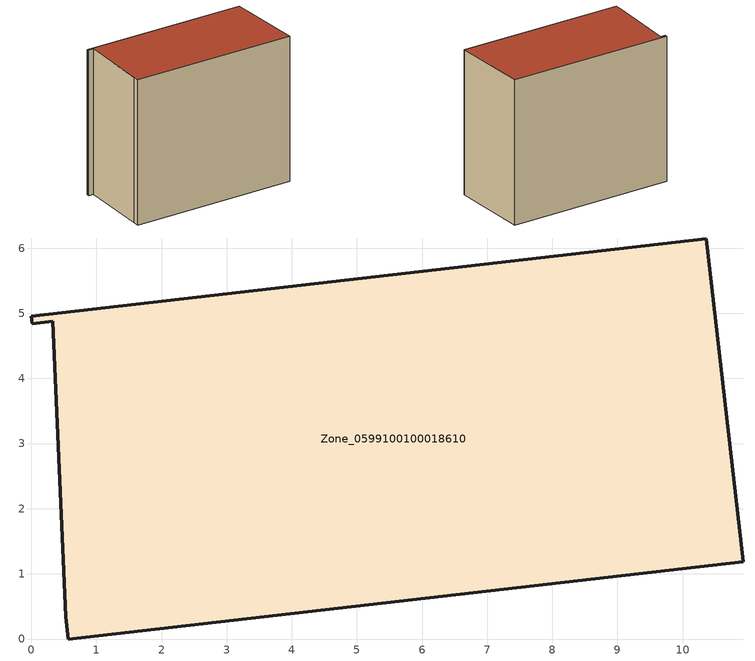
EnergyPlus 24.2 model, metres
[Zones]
Zone_0599100100018610
 floor ground (C_G): 0.57,0 0.53,0.34 0.33,4.88 0.01,4.84 0,4.96 10.37,6.14 10.93,1.19 z0
 wall outside (C_F): 0.57,0 10.93,1.19 10.37,6.14 0,4.96 0.01,4.84 0.33,4.88 0.53,0.34 0.57,0 z0:9.02
 roof outside (C_R): 0.53,0.34 0.57,0 10.93,1.19 10.37,6.14 0,4.96 0.01,4.84 0.33,4.88 z9.02
[BUILDING]
Pand.0599100100018610: North Axis=0; Terrain=City; Loads Convergence Tolerance Value=0.04; Temperature Convergence Tolerance Value=0.4; Solar Distribution=FullExterior; Maximum Number of Warmup Days=25; Minimum Number of Warmup Days=1
[Site:Location]
Rotterdam.The.Hague.AP_ZH_NLD Design_Conditions: Latitude=51.96; Longitude=4.45; Time Zone=1; Elevation=-4.5
[SITE:GROUNDTEMPERATURE:BUILDINGSURFACE]
18, 18, 18, 18, 18, 18, 18, 18, 18, 18, 18, 18
[MATERIAL] Thermal Absorptance=0.9; Solar Absorptance=0.7; Visible Absorptance=0.7
Name | Roughness | Thickness | Conductivity | Density | Specific Heat
G.TI.2015-2018 | MediumSmooth | 0.15 | 0.0428571 | 540 | 1210
F.TI.2015-2018 | Rough | 0.3 | 0.0666667 | 1920 | 840
R.TI.2015-2018 | MediumRough | 0.2 | 0.0333333 | 1500 | 1000
[CONSTRUCTION]
C_G: G.TI.2015-2018
C_F: F.TI.2015-2018
C_R: R.TI.2015-2018
[ZONE]
Zone_0599100100018610: Type=1; Multiplier=1; Ceiling Height=Autocalculate; Volume=Autocalculate; Floor Area=autocalculate; Part of Total Floor Area=Yes
[ZONEINFILTRATION:DESIGNFLOWRATE]
Infil_Zone_0599100100018610: Zone or ZoneList or Space or SpaceList=Zone_0599100100018610; Schedule=AlwaysOn; Design Flow Rate Calculation Method=Flow/Area; Flow Rate per Floor Area=0.0015; Constant Term Coefficient=1; Temperature Term Coefficient=0; Velocity Term Coefficient=0; Velocity Squared Term Coefficient=0
[HVACTEMPLATE:ZONE:IDEALLOADSAIRSYSTEM]
Zone_0599100100018610: Maximum Heating Supply Air Temperature=50; Minimum Cooling Supply Air Temperature=13; Maximum Heating Supply Air Humidity Ratio=0.0156; Minimum Cooling Supply Air Humidity Ratio=0.0077; Heating Limit=NoLimit; Cooling Limit=NoLimit; Dehumidification Control Type=ConstantSensibleHeatRatio; Cooling Sensible Heat Ratio=0.7; Dehumidification Setpoint=60; Humidification Control Type=None; Humidification Setpoint=30; Outdoor Air Method=None; Outdoor Air Flow Rate per Person=0.00944; Outdoor Air Flow Rate per Zone Floor Area=0; Outdoor Air Flow Rate per Zone=0; Demand Controlled Ventilation Type=None; Outdoor Air Economizer Type=NoEconomizer; Heat Recovery Type=None; Sensible Heat Recovery Effectiveness=0.7; Latent Heat Recovery Effectiveness=0.65
[ZONECONTROL:THERMOSTAT]
ThermostatControl_Zone_0599100100018610: Zone or ZoneList=Zone_0599100100018610; Control Type Schedule=DualSetpointControlType; Control 1=Thermostat_Zone_0599100100018610; Temperature Difference Between Cutout And Setpoint=0
[THERMOSTATSETPOINT:DUALSETPOINT]
Thermostat_Zone_0599100100018610: Heating Setpoint Temperature Schedule=HeatingSetpoint_Zone_0599100100018610; Cooling Setpoint Temperature Schedule=CoolingSetpoint_Zone_0599100100018610
[SCHEDULE:COMPACT]
HeatingSetpoint_Zone_0599100100018610: Through: 12/31, For: AllDays, Until: 24:00, 21
CoolingSetpoint_Zone_0599100100018610: Through: 12/31, For: AllDays, Until: 24:00, 24
DualSetpointControlType: Through: 12/31, For: AllDays, Until: 24:00, 4
AlwaysOn: Through: 12/31, For: AllDays, Until: 24:00, 1
